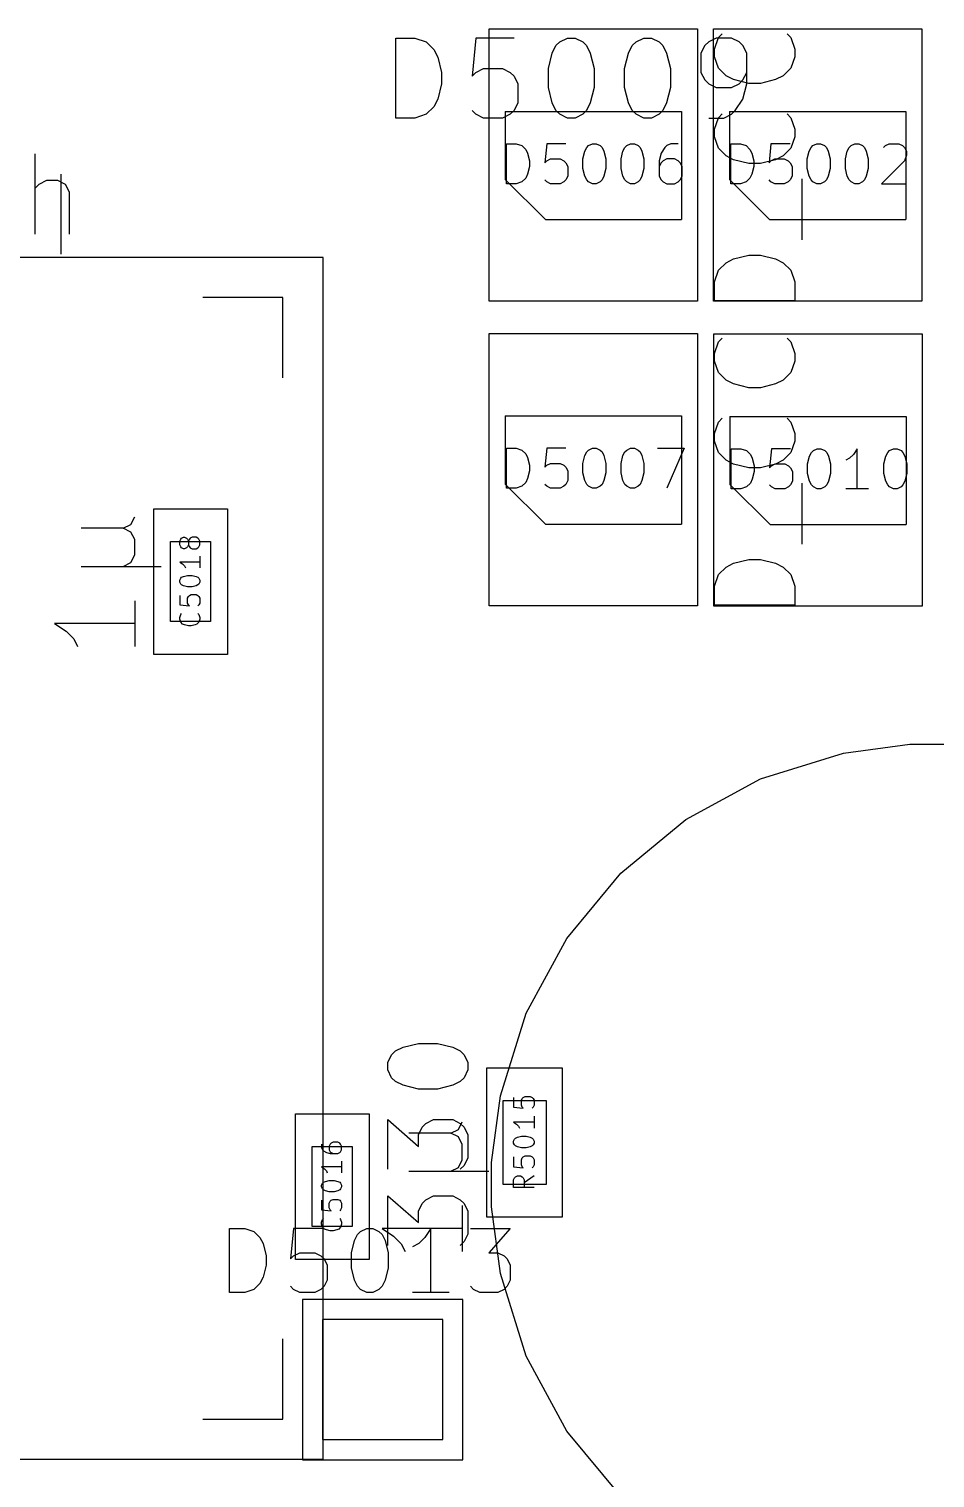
# Model space of a CAD drawing. Extents: x 0 to 141, y 0 to 216.
# Drawn here: x 89.4 to 100.71, y 16.36 to 34.45 of the extents above; entities that cross this region are included whole.
import ezdxf

# ---------------------------------------------------------------- set-up
doc = ezdxf.new("R2010")
doc.units = 0
doc.layers.get('0').update_dxf_attribs({"linetype": 'CONTINUOUS'})

msp = doc.modelspace()

# ---------------------------------------------------------------- linework, layer by layer
at = {"color": 0}
for p, q in [((95.1495, 31.0499), (95.1495, 34.4496)), ((95.1495, 34.4496), (97.7484, 34.4496)), ((97.7484, 34.4496), (97.7484, 31.0499)), ((97.948, 31.0499), (97.948, 34.4496)), ((97.948, 34.4496), (100.549, 34.4496)), ((98.0087, 34.3421), (98.0571, 34.3903)), ((98.866, 34.3903), (98.9143, 34.3421)), ((100.549, 34.4496), (100.549, 31.0499)), ((93.9821, 33.3361), (93.9821, 34.3366)), ((93.9821, 34.3366), (94.2206, 34.3366)), ((94.2206, 34.3366), (94.3624, 34.2897)), ((94.3624, 34.2897), (94.4577, 34.1933)), ((94.4577, 34.1933), (94.506, 34.0982)), ((94.9826, 34.3366), (94.9343, 33.8612)), ((95.4581, 34.3366), (94.9826, 34.3366)), ((95.9347, 34.1464), (95.9817, 34.2415)), ((95.9817, 34.2415), (96.03, 34.2897)), ((96.03, 34.2897), (96.1249, 34.3366)), ((96.1249, 34.3366), (96.2201, 34.3366)), ((96.2201, 34.3366), (96.3154, 34.2897)), ((96.3154, 34.2897), (96.3634, 34.2415)), ((96.3634, 34.2415), (96.4103, 34.1464)), ((96.8872, 34.1464), (96.9338, 34.2415)), ((96.9338, 34.2415), (96.9821, 34.2897)), ((96.9821, 34.2897), (97.0774, 34.3366)), ((97.0774, 34.3366), (97.1723, 34.3366)), ((97.1723, 34.3366), (97.2675, 34.2897)), ((97.2675, 34.2897), (97.3155, 34.2415)), ((97.3155, 34.2415), (97.3624, 34.1464)), ((97.8394, 34.2415), (97.7911, 34.1464)), ((97.8877, 34.2897), (97.8394, 34.2415)), ((97.9826, 34.3366), (97.8877, 34.2897)), ((97.9622, 34.1988), (98.0087, 34.3421)), ((97.9622, 34.1037), (97.9622, 34.1988)), ((98.1728, 34.3366), (97.9826, 34.3366)), ((98.268, 34.2897), (98.1728, 34.3366)), ((98.3149, 34.2415), (98.268, 34.2897)), ((98.3629, 34.1464), (98.3149, 34.2415)), ((98.9143, 34.3421), (98.9612, 34.1988)), ((98.9612, 34.1988), (98.9612, 34.1037)), ((94.506, 34.0982), (94.554, 33.908)), ((95.8868, 33.9562), (95.9347, 34.1464)), ((96.4103, 34.1464), (96.4586, 33.9562)), ((96.8389, 33.9562), (96.8872, 34.1464)), ((97.3624, 34.1464), (97.4108, 33.9562)), ((97.7911, 34.1464), (97.7911, 33.908)), ((98.0087, 33.9617), (97.9622, 34.1037)), ((98.3629, 33.7647), (98.3629, 34.1464)), ((98.9612, 34.1037), (98.9143, 33.9617)), ((94.554, 33.908), (94.554, 33.7647)), ((94.9343, 33.8612), (94.9826, 33.908)), ((94.9826, 33.908), (95.0778, 33.9562)), ((95.0778, 33.9562), (95.3149, 33.9562)), ((95.3149, 33.9562), (95.4112, 33.908)), ((95.4112, 33.908), (95.4581, 33.8612)), ((95.4581, 33.8612), (95.5065, 33.7647)), ((95.8868, 33.7178), (95.8868, 33.9562)), ((96.4586, 33.9562), (96.4586, 33.7178)), ((96.8389, 33.7178), (96.8389, 33.9562)), ((97.4108, 33.9562), (97.4108, 33.7178)), ((97.7911, 33.908), (97.8394, 33.8129)), ((98.104, 33.8667), (98.0087, 33.9617)), ((98.1989, 33.8184), (98.104, 33.8667)), ((98.3149, 33.8129), (98.3629, 33.908)), ((98.8191, 33.8667), (98.7227, 33.8184)), ((98.9143, 33.9617), (98.8191, 33.8667)), ((94.554, 33.7647), (94.506, 33.5745)), ((95.5065, 33.7647), (95.5065, 33.5277)), ((95.9347, 33.5277), (95.8868, 33.7178)), ((96.4586, 33.7178), (96.4103, 33.5277)), ((96.8872, 33.5277), (96.8389, 33.7178)), ((97.4108, 33.7178), (97.3624, 33.5277)), ((97.8394, 33.8129), (97.8877, 33.7647)), ((97.8877, 33.7647), (97.9826, 33.7178)), ((97.9826, 33.7178), (98.1728, 33.7178)), ((98.1728, 33.7178), (98.268, 33.7647)), ((98.3904, 33.7702), (98.1989, 33.8184)), ((98.268, 33.7647), (98.3149, 33.8129)), ((98.3149, 33.5745), (98.3629, 33.7647)), ((98.5326, 33.7702), (98.3904, 33.7702)), ((98.7227, 33.8184), (98.5326, 33.7702)), ((94.4577, 33.4794), (94.3624, 33.3843)), ((94.506, 33.5745), (94.4577, 33.4794)), ((95.5065, 33.5277), (95.4581, 33.4312)), ((95.9817, 33.4312), (95.9347, 33.5277)), ((96.4103, 33.5277), (96.3634, 33.4312)), ((96.9338, 33.4312), (96.8872, 33.5277)), ((97.3624, 33.5277), (97.3155, 33.4312)), ((98.2197, 33.4312), (98.3149, 33.5745)), ((94.2206, 33.3361), (93.9821, 33.3361)), ((94.3624, 33.3843), (94.2206, 33.3361)), ((94.9826, 33.3843), (94.9343, 33.4312)), ((95.0778, 33.3361), (94.9826, 33.3843)), ((95.3149, 33.3361), (95.0778, 33.3361)), ((95.4112, 33.3843), (95.3149, 33.3361)), ((95.3491, 33.4188), (95.3491, 32.5699)), ((95.3491, 33.4188), (97.5487, 33.4188)), ((95.4581, 33.4312), (95.4112, 33.3843)), ((96.03, 33.3843), (95.9817, 33.4312)), ((96.1249, 33.3361), (96.03, 33.3843)), ((96.2201, 33.3361), (96.1249, 33.3361)), ((96.3154, 33.3843), (96.2201, 33.3361)), ((96.3634, 33.4312), (96.3154, 33.3843)), ((96.9821, 33.3843), (96.9338, 33.4312)), ((97.0774, 33.3361), (96.9821, 33.3843)), ((97.1723, 33.3361), (97.0774, 33.3361)), ((97.2675, 33.3843), (97.1723, 33.3361)), ((97.3155, 33.4312), (97.2675, 33.3843)), ((97.5487, 33.4188), (97.5487, 32.0697)), ((97.8877, 33.3361), (98.0779, 33.3361)), ((97.9622, 33.1997), (98.0087, 33.3416)), ((98.0087, 33.3416), (98.0571, 33.3899)), ((98.0779, 33.3361), (98.1728, 33.3843)), ((98.1495, 33.4188), (98.1495, 32.5699)), ((98.1495, 33.4188), (100.349, 33.4188)), ((98.1728, 33.3843), (98.2197, 33.4312)), ((98.866, 33.3899), (98.9143, 33.3416)), ((98.9143, 33.3416), (98.9612, 33.1997)), ((100.349, 33.4188), (100.349, 32.0697)), ((97.9622, 33.1046), (97.9622, 33.1997)), ((98.0087, 32.9613), (97.9622, 33.1046)), ((98.9612, 33.1046), (98.9143, 32.9613)), ((98.9612, 33.1997), (98.9612, 33.1046)), ((95.3657, 32.5176), (95.3657, 33.0178)), ((95.3657, 33.0178), (95.4842, 33.0178)), ((95.4842, 33.0178), (95.5559, 32.9944)), ((95.5559, 32.9944), (95.6042, 32.9461)), ((95.6042, 32.9461), (95.6275, 32.8993)), ((95.866, 33.0178), (95.8413, 32.7794)), ((96.103, 33.0178), (95.866, 33.0178)), ((96.3179, 32.8276), (96.3415, 32.9227)), ((96.3415, 32.9227), (96.3648, 32.9709)), ((96.3648, 32.9709), (96.3895, 32.9944)), ((96.3895, 32.9944), (96.4364, 33.0178)), ((96.4364, 33.0178), (96.4847, 33.0178)), ((96.4847, 33.0178), (96.5316, 32.9944)), ((96.5316, 32.9944), (96.5563, 32.9709)), ((96.5563, 32.9709), (96.58, 32.9227)), ((96.58, 32.9227), (96.6033, 32.8276)), ((96.7934, 32.8276), (96.8181, 32.9227)), ((96.8181, 32.9227), (96.8417, 32.9709)), ((96.8417, 32.9709), (96.865, 32.9944)), ((96.865, 32.9944), (96.9133, 33.0178)), ((96.9133, 33.0178), (96.9603, 33.0178)), ((96.9603, 33.0178), (97.0082, 32.9944)), ((97.0082, 32.9944), (97.0319, 32.9709)), ((97.0319, 32.9709), (97.0552, 32.9227)), ((97.0552, 32.9227), (97.0802, 32.8276)), ((97.342, 32.9709), (97.2936, 32.8993)), ((97.3653, 32.9944), (97.342, 32.9709)), ((97.4136, 33.0178), (97.3653, 32.9944)), ((97.5085, 33.0178), (97.4136, 33.0178)), ((98.104, 32.8662), (98.0087, 32.9613)), ((98.1661, 32.5176), (98.1661, 33.0178)), ((98.1661, 33.0178), (98.2846, 33.0178)), ((98.2846, 33.0178), (98.3562, 32.9944)), ((98.3562, 32.9944), (98.4031, 32.9461)), ((98.4031, 32.9461), (98.4278, 32.8993)), ((98.6649, 33.0178), (98.6413, 32.7794)), ((98.903, 33.0178), (98.6649, 33.0178)), ((98.9143, 32.9613), (98.8191, 32.8662)), ((99.1182, 32.8276), (99.1415, 32.9227)), ((99.1415, 32.9227), (99.1651, 32.9709)), ((99.1651, 32.9709), (99.1898, 32.9944)), ((99.1898, 32.9944), (99.2367, 33.0178)), ((99.2367, 33.0178), (99.2851, 33.0178)), ((99.2851, 33.0178), (99.3316, 32.9944)), ((99.3316, 32.9944), (99.3567, 32.9709)), ((99.3567, 32.9709), (99.38, 32.9227)), ((99.38, 32.9227), (99.4033, 32.8276)), ((99.5937, 32.8276), (99.6184, 32.9227)), ((99.6184, 32.9227), (99.6417, 32.9709)), ((99.6417, 32.9709), (99.6654, 32.9944)), ((99.6654, 32.9944), (99.7133, 33.0178)), ((99.7133, 33.0178), (99.7603, 33.0178)), ((99.7603, 33.0178), (99.8086, 32.9944)), ((99.8086, 32.9944), (99.8319, 32.9709)), ((99.8319, 32.9709), (99.8555, 32.9227)), ((99.8555, 32.9227), (99.8802, 32.8276)), ((100.07, 32.9709), (100.094, 32.9944)), ((100.094, 32.9944), (100.142, 33.0178)), ((100.142, 33.0178), (100.261, 33.0178)), ((100.261, 33.0178), (100.309, 32.9944)), ((100.309, 32.9944), (100.332, 32.9709)), ((100.332, 32.9709), (100.356, 32.9227)), ((100.356, 32.9227), (100.356, 32.8759)), ((89.4789, 31.8892), (89.4789, 32.8896)), ((95.6275, 32.8993), (95.6511, 32.8042)), ((95.6511, 32.8042), (95.6511, 32.7326)), ((95.8413, 32.7794), (95.866, 32.8042)), ((95.866, 32.8042), (95.9129, 32.8276)), ((95.9129, 32.8276), (96.0328, 32.8276)), ((96.0328, 32.8276), (96.0797, 32.8042)), ((96.0797, 32.8042), (96.103, 32.7794)), ((96.103, 32.7794), (96.1277, 32.7326)), ((96.3179, 32.7091), (96.3179, 32.8276)), ((96.6033, 32.8276), (96.6033, 32.7091)), ((96.7934, 32.7091), (96.7934, 32.8276)), ((97.0802, 32.8276), (97.0802, 32.7091)), ((97.2936, 32.8993), (97.2704, 32.8042)), ((97.2704, 32.8042), (97.2704, 32.6126)), ((97.2936, 32.7794), (97.2704, 32.7326)), ((97.3183, 32.8042), (97.2936, 32.7794)), ((97.3653, 32.8276), (97.3183, 32.8042)), ((97.4605, 32.8276), (97.3653, 32.8276)), ((97.5085, 32.8042), (97.4605, 32.8276)), ((97.5321, 32.7794), (97.5085, 32.8042)), ((97.5554, 32.7326), (97.5321, 32.7794)), ((98.1989, 32.818), (98.104, 32.8662)), ((98.3904, 32.7711), (98.1989, 32.818)), ((98.5326, 32.7711), (98.3904, 32.7711)), ((98.4278, 32.8993), (98.4511, 32.8042)), ((98.4511, 32.8042), (98.4511, 32.7326)), ((98.7227, 32.818), (98.5326, 32.7711)), ((98.6413, 32.7794), (98.6649, 32.8042)), ((98.6649, 32.8042), (98.7129, 32.8276)), ((98.7129, 32.8276), (98.8314, 32.8276)), ((98.8191, 32.8662), (98.7227, 32.818)), ((98.8314, 32.8276), (98.8797, 32.8042)), ((98.8797, 32.8042), (98.903, 32.7794)), ((98.903, 32.7794), (98.9281, 32.7326)), ((99.1182, 32.7091), (99.1182, 32.8276)), ((99.4033, 32.8276), (99.4033, 32.7091)), ((99.5937, 32.7091), (99.5937, 32.8276)), ((99.8802, 32.8276), (99.8802, 32.7091)), ((100.332, 32.8042), (100.047, 32.5176)), ((100.356, 32.8759), (100.332, 32.8042)), ((89.8042, 31.637), (89.8042, 32.6361)), ((95.3491, 32.5699), (95.8494, 32.0697)), ((95.6042, 32.5892), (95.5559, 32.5424)), ((95.6275, 32.6374), (95.6042, 32.5892)), ((95.6511, 32.7326), (95.6275, 32.6374)), ((95.866, 32.5424), (95.8413, 32.5658)), ((96.103, 32.5658), (96.0797, 32.5424)), ((96.1277, 32.6126), (96.103, 32.5658)), ((96.1277, 32.7326), (96.1277, 32.6126)), ((96.3415, 32.6126), (96.3179, 32.7091)), ((96.3648, 32.5658), (96.3415, 32.6126)), ((96.3895, 32.5424), (96.3648, 32.5658)), ((96.5563, 32.5658), (96.5316, 32.5424)), ((96.58, 32.6126), (96.5563, 32.5658)), ((96.6033, 32.7091), (96.58, 32.6126)), ((96.8181, 32.6126), (96.7934, 32.7091)), ((96.8417, 32.5658), (96.8181, 32.6126)), ((96.865, 32.5424), (96.8417, 32.5658)), ((97.0319, 32.5658), (97.0082, 32.5424)), ((97.0552, 32.6126), (97.0319, 32.5658)), ((97.0802, 32.7091), (97.0552, 32.6126)), ((97.2704, 32.6126), (97.2936, 32.5658)), ((97.2936, 32.5658), (97.3183, 32.5424)), ((97.5085, 32.5424), (97.5321, 32.5658)), ((97.5321, 32.5658), (97.5554, 32.6126)), ((97.5554, 32.6126), (97.5554, 32.7326)), ((98.1495, 32.5699), (98.6483, 32.0697)), ((98.4031, 32.5892), (98.3562, 32.5424)), ((98.4278, 32.6374), (98.4031, 32.5892)), ((98.4511, 32.7326), (98.4278, 32.6374)), ((98.6649, 32.5424), (98.6413, 32.5658)), ((98.903, 32.5658), (98.8797, 32.5424)), ((98.9281, 32.6126), (98.903, 32.5658)), ((98.9281, 32.7326), (98.9281, 32.6126)), ((99.0561, 31.8189), (99.0561, 32.581)), ((99.1415, 32.6126), (99.1182, 32.7091)), ((99.1651, 32.5658), (99.1415, 32.6126)), ((99.1898, 32.5424), (99.1651, 32.5658)), ((99.3567, 32.5658), (99.3316, 32.5424)), ((99.38, 32.6126), (99.3567, 32.5658)), ((99.4033, 32.7091), (99.38, 32.6126)), ((99.6184, 32.6126), (99.5937, 32.7091)), ((99.6417, 32.5658), (99.6184, 32.6126)), ((99.6654, 32.5424), (99.6417, 32.5658)), ((99.8319, 32.5658), (99.8086, 32.5424)), ((99.8555, 32.6126), (99.8319, 32.5658)), ((99.8802, 32.7091), (99.8555, 32.6126)), ((89.5255, 32.5079), (89.4789, 32.4611)), ((89.6221, 32.5562), (89.5255, 32.5079)), ((89.764, 32.5562), (89.6221, 32.5562)), ((89.8592, 32.5079), (89.764, 32.5562)), ((89.9072, 32.4128), (89.8592, 32.5079)), ((89.9072, 31.8892), (89.9072, 32.4128)), ((95.4842, 32.5176), (95.3657, 32.5176)), ((95.5559, 32.5424), (95.4842, 32.5176)), ((95.9129, 32.5176), (95.866, 32.5424)), ((96.0328, 32.5176), (95.9129, 32.5176)), ((96.0797, 32.5424), (96.0328, 32.5176)), ((96.4364, 32.5176), (96.3895, 32.5424)), ((96.4847, 32.5176), (96.4364, 32.5176)), ((96.5316, 32.5424), (96.4847, 32.5176)), ((96.9133, 32.5176), (96.865, 32.5424)), ((96.9603, 32.5176), (96.9133, 32.5176)), ((97.0082, 32.5424), (96.9603, 32.5176)), ((97.3183, 32.5424), (97.3653, 32.5176)), ((97.3653, 32.5176), (97.4605, 32.5176)), ((97.4605, 32.5176), (97.5085, 32.5424)), ((98.2846, 32.5176), (98.1661, 32.5176)), ((98.3562, 32.5424), (98.2846, 32.5176)), ((98.7129, 32.5176), (98.6649, 32.5424)), ((98.8314, 32.5176), (98.7129, 32.5176)), ((98.8797, 32.5424), (98.8314, 32.5176)), ((99.2367, 32.5176), (99.1898, 32.5424)), ((99.2851, 32.5176), (99.2367, 32.5176)), ((99.3316, 32.5424), (99.2851, 32.5176)), ((99.7133, 32.5176), (99.6654, 32.5424)), ((99.7603, 32.5176), (99.7133, 32.5176)), ((99.8086, 32.5424), (99.7603, 32.5176)), ((100.047, 32.5176), (100.356, 32.5176)), ((95.8494, 32.0697), (97.5487, 32.0697)), ((98.6483, 32.0697), (100.349, 32.0697)), ((93.0741, 31.597), (78.0743, 31.597)), ((93.0741, 16.5971), (93.0741, 31.597)), ((98.0087, 31.4372), (98.104, 31.5323)), ((98.104, 31.5323), (98.1989, 31.5805)), ((98.1989, 31.5805), (98.3904, 31.6273)), ((98.3904, 31.6273), (98.5326, 31.6273)), ((98.5326, 31.6273), (98.7227, 31.5805)), ((98.7227, 31.5805), (98.8191, 31.5323)), ((98.8191, 31.5323), (98.9143, 31.4372)), ((97.9622, 31.2952), (98.0087, 31.4372)), ((97.9622, 31.0569), (97.9622, 31.2952)), ((98.9143, 31.4372), (98.9612, 31.2952)), ((98.9612, 31.2952), (98.9612, 31.0569)), ((92.5738, 31.0968), (91.5734, 31.0968)), ((92.5738, 30.0964), (92.5738, 31.0968)), ((97.7484, 31.0499), (95.1495, 31.0499)), ((100.549, 31.0499), (97.948, 31.0499)), ((98.9612, 31.0569), (97.9622, 31.0569)), ((95.1495, 27.2493), (95.1495, 30.6489)), ((95.1495, 30.6489), (97.7484, 30.6489)), ((97.7484, 30.6489), (97.7484, 27.2493)), ((97.9537, 27.2425), (97.9537, 30.6421)), ((97.9537, 30.6421), (100.554, 30.6421)), ((98.0087, 30.5428), (98.0571, 30.5897)), ((98.866, 30.5897), (98.9143, 30.5428)), ((100.554, 30.6421), (100.554, 27.2425)), ((97.9622, 30.3995), (98.0087, 30.5428)), ((97.9622, 30.3044), (97.9622, 30.3995)), ((98.9143, 30.5428), (98.9612, 30.3995)), ((98.9612, 30.3995), (98.9612, 30.3044)), ((98.0087, 30.1611), (97.9622, 30.3044)), ((98.9612, 30.3044), (98.9143, 30.1611)), ((98.104, 30.0661), (98.0087, 30.1611)), ((98.1989, 30.0178), (98.104, 30.0661)), ((98.8191, 30.0661), (98.7227, 30.0178)), ((98.9143, 30.1611), (98.8191, 30.0661)), ((98.3904, 29.9709), (98.1989, 30.0178)), ((98.5326, 29.9709), (98.3904, 29.9709)), ((98.7227, 30.0178), (98.5326, 29.9709)), ((95.3491, 29.6195), (95.3491, 28.7693)), ((95.3491, 29.6195), (97.5487, 29.6195)), ((97.5487, 29.6195), (97.5487, 28.2691)), ((97.9622, 29.3991), (98.0087, 29.5424)), ((98.0087, 29.5424), (98.0571, 29.5892)), ((98.1534, 29.6113), (98.1534, 28.7624)), ((98.1534, 29.6113), (100.353, 29.6113)), ((98.866, 29.5892), (98.9143, 29.5424)), ((98.9143, 29.5424), (98.9612, 29.3991)), ((100.353, 29.6113), (100.353, 28.2622)), ((97.9622, 29.304), (97.9622, 29.3991)), ((98.0087, 29.1607), (97.9622, 29.304)), ((98.9612, 29.304), (98.9143, 29.1607)), ((98.9612, 29.3991), (98.9612, 29.304)), ((95.3657, 28.7183), (95.3657, 29.2185)), ((95.3657, 29.2185), (95.4842, 29.2185)), ((95.4842, 29.2185), (95.5559, 29.1937)), ((95.5559, 29.1937), (95.6042, 29.1469)), ((95.6042, 29.1469), (95.6275, 29.0987)), ((95.866, 29.2185), (95.8413, 28.9801)), ((96.103, 29.2185), (95.866, 29.2185)), ((96.3179, 29.027), (96.3415, 29.1235)), ((96.3415, 29.1235), (96.3648, 29.1703)), ((96.3648, 29.1703), (96.3895, 29.1937)), ((96.3895, 29.1937), (96.4364, 29.2185)), ((96.4364, 29.2185), (96.4847, 29.2185)), ((96.4847, 29.2185), (96.5316, 29.1937)), ((96.5316, 29.1937), (96.5563, 29.1703)), ((96.5563, 29.1703), (96.58, 29.1235)), ((96.58, 29.1235), (96.6033, 29.027)), ((96.7934, 29.027), (96.8181, 29.1235)), ((96.8181, 29.1235), (96.8417, 29.1703)), ((96.8417, 29.1703), (96.865, 29.1937)), ((96.865, 29.1937), (96.9133, 29.2185)), ((96.9133, 29.2185), (96.9603, 29.2185)), ((96.9603, 29.2185), (97.0082, 29.1937)), ((97.0082, 29.1937), (97.0319, 29.1703)), ((97.0319, 29.1703), (97.0552, 29.1235)), ((97.0552, 29.1235), (97.0802, 29.027)), ((97.2467, 29.2185), (97.5801, 29.2185)), ((97.5801, 29.2185), (97.3653, 28.7183)), ((98.104, 29.0656), (98.0087, 29.1607)), ((98.1699, 28.71), (98.1699, 29.2103)), ((98.1699, 29.2103), (98.2885, 29.2103)), ((98.2885, 29.2103), (98.3601, 29.1869)), ((98.3601, 29.1869), (98.4084, 29.1386)), ((98.4084, 29.1386), (98.4321, 29.0917)), ((98.6702, 29.2103), (98.6469, 28.9719)), ((98.9087, 29.2103), (98.6702, 29.2103)), ((98.9143, 29.1607), (98.8191, 29.0656)), ((99.1457, 29.1152), (99.1704, 29.1634)), ((99.1704, 29.1634), (99.1941, 29.1869)), ((99.1941, 29.1869), (99.242, 29.2103)), ((99.242, 29.2103), (99.289, 29.2103)), ((99.289, 29.2103), (99.3373, 29.1869)), ((99.3373, 29.1869), (99.3606, 29.1634)), ((99.3606, 29.1634), (99.3842, 29.1152)), ((99.6943, 29.1386), (99.646, 29.0917)), ((99.7409, 29.2103), (99.6943, 29.1386)), ((99.7409, 28.71), (99.7409, 29.2103)), ((100.099, 29.1152), (100.123, 29.1634)), ((100.123, 29.1634), (100.146, 29.1869)), ((100.146, 29.1869), (100.195, 29.2103)), ((100.195, 29.2103), (100.241, 29.2103)), ((100.241, 29.2103), (100.289, 29.1869)), ((100.289, 29.1869), (100.313, 29.1634)), ((100.313, 29.1634), (100.336, 29.1152)), ((95.6275, 29.0987), (95.6511, 29.0036)), ((95.6511, 29.0036), (95.6511, 28.9319)), ((95.8413, 28.9801), (95.866, 29.0036)), ((95.866, 29.0036), (95.9129, 29.027)), ((95.9129, 29.027), (96.0328, 29.027)), ((96.0328, 29.027), (96.0797, 29.0036)), ((96.0797, 29.0036), (96.103, 28.9801)), ((96.103, 28.9801), (96.1277, 28.9319)), ((96.3179, 28.9085), (96.3179, 29.027)), ((96.6033, 29.027), (96.6033, 28.9085)), ((96.7934, 28.9085), (96.7934, 29.027)), ((97.0802, 29.027), (97.0802, 28.9085)), ((98.1989, 29.0187), (98.104, 29.0656)), ((98.3904, 28.9705), (98.1989, 29.0187)), ((98.5326, 28.9705), (98.3904, 28.9705)), ((98.4321, 29.0917), (98.4553, 28.9967)), ((98.4553, 28.9967), (98.4553, 28.925)), ((98.7227, 29.0187), (98.5326, 28.9705)), ((98.6469, 28.9719), (98.6702, 28.9967)), ((98.6702, 28.9967), (98.7171, 29.0201)), ((98.7171, 29.0201), (98.837, 29.0201)), ((98.8191, 29.0656), (98.7227, 29.0187)), ((98.837, 29.0201), (98.884, 28.9967)), ((98.884, 28.9967), (98.9087, 28.9719)), ((98.9087, 28.9719), (98.9323, 28.925)), ((99.1224, 29.0201), (99.1457, 29.1152)), ((99.1224, 28.9016), (99.1224, 29.0201)), ((99.3842, 29.1152), (99.4075, 29.0201)), ((99.4075, 29.0201), (99.4075, 28.9016)), ((99.646, 29.0917), (99.599, 29.0683)), ((100.075, 29.0201), (100.099, 29.1152)), ((100.075, 28.9016), (100.075, 29.0201)), ((100.336, 29.1152), (100.361, 29.0201)), ((100.361, 29.0201), (100.361, 28.9016)), ((95.3491, 28.7693), (95.8494, 28.2691)), ((95.6042, 28.79), (95.5559, 28.7418)), ((95.6275, 28.8368), (95.6042, 28.79)), ((95.6511, 28.9319), (95.6275, 28.8368)), ((95.866, 28.7418), (95.8413, 28.7652)), ((96.103, 28.7652), (96.0797, 28.7418)), ((96.1277, 28.8134), (96.103, 28.7652)), ((96.1277, 28.9319), (96.1277, 28.8134)), ((96.3415, 28.8134), (96.3179, 28.9085)), ((96.3648, 28.7652), (96.3415, 28.8134)), ((96.3895, 28.7418), (96.3648, 28.7652)), ((96.5563, 28.7652), (96.5316, 28.7418)), ((96.58, 28.8134), (96.5563, 28.7652)), ((96.6033, 28.9085), (96.58, 28.8134)), ((96.8181, 28.8134), (96.7934, 28.9085)), ((96.8417, 28.7652), (96.8181, 28.8134)), ((96.865, 28.7418), (96.8417, 28.7652)), ((97.0319, 28.7652), (97.0082, 28.7418)), ((97.0552, 28.8134), (97.0319, 28.7652)), ((97.0802, 28.9085), (97.0552, 28.8134)), ((98.1534, 28.7624), (98.6536, 28.2622)), ((98.4084, 28.7817), (98.3601, 28.7348)), ((98.4321, 28.83), (98.4084, 28.7817)), ((98.4553, 28.925), (98.4321, 28.83)), ((98.9323, 28.8051), (98.9087, 28.7583)), ((98.9323, 28.925), (98.9323, 28.8051)), ((99.0561, 28.0183), (99.0561, 28.7803)), ((99.1457, 28.8051), (99.1224, 28.9016)), ((99.1704, 28.7583), (99.1457, 28.8051)), ((99.3842, 28.8051), (99.3606, 28.7583)), ((99.4075, 28.9016), (99.3842, 28.8051)), ((100.099, 28.8051), (100.075, 28.9016)), ((100.123, 28.7583), (100.099, 28.8051)), ((100.336, 28.8051), (100.313, 28.7583)), ((100.361, 28.9016), (100.336, 28.8051)), ((95.4842, 28.7183), (95.3657, 28.7183)), ((95.5559, 28.7418), (95.4842, 28.7183)), ((95.9129, 28.7183), (95.866, 28.7418)), ((96.0328, 28.7183), (95.9129, 28.7183)), ((96.0797, 28.7418), (96.0328, 28.7183)), ((96.4364, 28.7183), (96.3895, 28.7418)), ((96.4847, 28.7183), (96.4364, 28.7183)), ((96.5316, 28.7418), (96.4847, 28.7183)), ((96.9133, 28.7183), (96.865, 28.7418)), ((96.9603, 28.7183), (96.9133, 28.7183)), ((97.0082, 28.7418), (96.9603, 28.7183)), ((98.2885, 28.71), (98.1699, 28.71)), ((98.3601, 28.7348), (98.2885, 28.71)), ((98.6702, 28.7348), (98.6469, 28.7583)), ((98.7171, 28.71), (98.6702, 28.7348)), ((98.837, 28.71), (98.7171, 28.71)), ((98.884, 28.7348), (98.837, 28.71)), ((98.9087, 28.7583), (98.884, 28.7348)), ((99.1941, 28.7348), (99.1704, 28.7583)), ((99.242, 28.71), (99.1941, 28.7348)), ((99.289, 28.71), (99.242, 28.71)), ((99.3373, 28.7348), (99.289, 28.71)), ((99.3606, 28.7583), (99.3373, 28.7348)), ((99.8844, 28.71), (99.599, 28.71)), ((100.146, 28.7348), (100.123, 28.7583)), ((100.195, 28.71), (100.146, 28.7348)), ((100.241, 28.71), (100.195, 28.71)), ((100.289, 28.7348), (100.241, 28.71)), ((100.313, 28.7583), (100.289, 28.7348)), ((90.9602, 28.4606), (91.8792, 28.4606)), ((90.9602, 26.6416), (90.9602, 28.4606)), ((91.8792, 28.4606), (91.8792, 26.6416)), ((90.5799, 28.2181), (90.6748, 28.2649)), ((90.6748, 28.2649), (90.7232, 28.36)), ((95.8494, 28.2691), (97.5487, 28.2691)), ((98.6536, 28.2622), (100.353, 28.2622)), ((90.5799, 28.2181), (90.0561, 28.2181)), ((90.6748, 28.1699), (90.5799, 28.2181)), ((90.7232, 28.0748), (90.6748, 28.1699)), ((90.7232, 27.8846), (90.7232, 28.0748)), ((91.1698, 28.0513), (91.67, 28.0513)), ((91.1698, 27.0509), (91.1698, 28.0513)), ((91.2855, 28.0569), (91.2978, 28.0803)), ((91.2855, 28.0086), (91.2855, 28.0569)), ((91.2978, 28.0803), (91.3088, 28.0927)), ((91.3088, 28.0927), (91.3335, 28.1051)), ((91.3335, 28.1051), (91.3447, 28.1051)), ((91.3447, 28.1051), (91.3694, 28.0927)), ((91.3694, 28.0927), (91.3804, 28.0803)), ((91.3804, 28.0803), (91.3927, 28.0569)), ((91.4054, 28.0803), (91.3927, 28.0569)), ((91.3927, 28.0569), (91.3927, 28.0086)), ((91.4164, 28.0927), (91.4054, 28.0803)), ((91.4396, 28.1051), (91.4164, 28.0927)), ((91.488, 28.1051), (91.4396, 28.1051)), ((91.5113, 28.0927), (91.488, 28.1051)), ((91.524, 28.0803), (91.5113, 28.0927)), ((91.5363, 28.0569), (91.524, 28.0803)), ((91.5363, 28.0086), (91.5363, 28.0569)), ((91.67, 28.0513), (91.67, 27.0509)), ((90.6748, 27.7895), (90.7232, 27.8846)), ((91.2978, 27.9852), (91.2855, 28.0086)), ((91.3088, 27.9742), (91.2978, 27.9852)), ((91.3335, 27.9618), (91.3088, 27.9742)), ((91.3447, 27.9618), (91.3335, 27.9618)), ((91.3694, 27.9742), (91.3447, 27.9618)), ((91.3804, 27.9852), (91.3694, 27.9742)), ((91.3927, 28.0086), (91.3804, 27.9852)), ((91.3927, 28.0086), (91.4054, 27.9852)), ((91.4054, 27.9852), (91.4164, 27.9742)), ((91.4164, 27.9742), (91.4396, 27.9618)), ((91.4396, 27.9618), (91.488, 27.9618)), ((91.488, 27.9618), (91.5113, 27.9742)), ((91.5113, 27.9742), (91.524, 27.9852)), ((91.524, 27.9852), (91.5363, 28.0086)), ((91.5363, 27.8667), (91.5363, 27.7234)), ((90.0561, 27.7413), (91.0551, 27.7413)), ((90.5799, 27.7413), (90.6748, 27.7895)), ((91.5363, 27.795), (91.2855, 27.795)), ((91.2855, 27.795), (91.3211, 27.7716)), ((91.3211, 27.7716), (91.3447, 27.7468)), ((91.3447, 27.7468), (91.3571, 27.7234)), ((98.0087, 27.638), (98.104, 27.733)), ((98.104, 27.733), (98.1989, 27.7799)), ((98.1989, 27.7799), (98.3904, 27.8281)), ((98.3904, 27.8281), (98.5326, 27.8281)), ((98.5326, 27.8281), (98.7227, 27.7799)), ((98.7227, 27.7799), (98.8191, 27.733)), ((98.8191, 27.733), (98.9143, 27.638)), ((91.2855, 27.569), (91.2978, 27.5924)), ((91.2855, 27.5456), (91.2855, 27.569)), ((91.2978, 27.5208), (91.2855, 27.5456)), ((91.2978, 27.5924), (91.3088, 27.6049)), ((91.3088, 27.5098), (91.2978, 27.5208)), ((91.3088, 27.6049), (91.3335, 27.6159)), ((91.3335, 27.4974), (91.3088, 27.5098)), ((91.3335, 27.6159), (91.3804, 27.6283)), ((91.3804, 27.485), (91.3335, 27.4974)), ((91.3804, 27.6283), (91.4396, 27.6283)), ((91.4396, 27.6283), (91.488, 27.6159)), ((91.488, 27.4974), (91.4396, 27.485)), ((91.488, 27.6159), (91.5113, 27.6049)), ((91.5113, 27.5098), (91.488, 27.4974)), ((91.5113, 27.6049), (91.524, 27.5924)), ((91.524, 27.5208), (91.5113, 27.5098)), ((91.524, 27.5924), (91.5363, 27.569)), ((91.5363, 27.5456), (91.524, 27.5208)), ((91.5363, 27.569), (91.5363, 27.5456)), ((97.9622, 27.4946), (98.0087, 27.638)), ((98.9143, 27.638), (98.9612, 27.4946)), ((91.2855, 27.3789), (91.2855, 27.259)), ((91.4396, 27.485), (91.3804, 27.485)), ((91.3804, 27.343), (91.3927, 27.3665)), ((91.3804, 27.2824), (91.3804, 27.343)), ((91.3927, 27.3665), (91.4054, 27.3789)), ((91.4054, 27.3789), (91.4287, 27.3899)), ((91.4287, 27.3899), (91.488, 27.3899)), ((91.488, 27.3899), (91.5113, 27.3789)), ((91.5113, 27.3789), (91.524, 27.3665)), ((91.524, 27.3665), (91.5363, 27.343)), ((91.5363, 27.343), (91.5363, 27.2824)), ((97.9622, 27.2562), (97.9622, 27.4946)), ((98.9612, 27.4946), (98.9612, 27.2562)), ((90.7232, 27.3127), (90.7232, 26.7408)), ((91.2855, 27.259), (91.4054, 27.248)), ((91.2855, 27.1046), (91.2978, 27.1405)), ((91.2978, 27.1405), (91.3088, 27.1529)), ((91.3927, 27.259), (91.3804, 27.2824)), ((91.4054, 27.248), (91.3927, 27.259)), ((91.524, 27.259), (91.5113, 27.248)), ((91.5113, 27.1529), (91.524, 27.1405)), ((91.5363, 27.2824), (91.524, 27.259)), ((91.524, 27.1405), (91.5363, 27.1046)), ((97.7484, 27.2493), (95.1495, 27.2493)), ((100.554, 27.2425), (97.9537, 27.2425)), ((98.9612, 27.2562), (97.9622, 27.2562)), ((90.7232, 27.0275), (89.7227, 27.0275)), ((89.7227, 27.0275), (89.8659, 26.9324)), ((91.67, 27.0509), (91.1698, 27.0509)), ((91.2855, 27.0812), (91.2855, 27.1046)), ((91.2978, 27.0454), (91.2855, 27.0812)), ((91.3211, 27.0206), (91.2978, 27.0454)), ((91.3447, 27.0095), (91.3211, 27.0206)), ((91.3927, 26.9971), (91.3447, 27.0095)), ((91.4287, 26.9971), (91.3927, 26.9971)), ((91.4756, 27.0095), (91.4287, 26.9971)), ((91.5003, 27.0206), (91.4756, 27.0095)), ((91.524, 27.0454), (91.5003, 27.0206)), ((91.5363, 27.0812), (91.524, 27.0454)), ((91.5363, 27.1046), (91.5363, 27.0812)), ((89.8659, 26.9324), (89.9612, 26.8373)), ((89.9612, 26.8373), (90.0081, 26.7408)), ((91.8792, 26.6416), (90.9602, 26.6416)), ((99.5687, 25.4096), (100.4, 25.5213)), ((100.4, 25.5213), (100.678, 25.5213)), ((100.678, 25.5213), (100.955, 25.5213)), ((98.5365, 25.0899), (99.5687, 25.4096)), ((97.6023, 24.5828), (98.5365, 25.0899)), ((96.7892, 23.9103), (97.6023, 24.5828)), ((96.1168, 23.0973), (96.7892, 23.9103)), ((95.6098, 22.163), (96.1168, 23.0973)), ((95.2899, 21.1308), (95.6098, 22.163)), ((93.9782, 21.6917), (94.0731, 21.7399)), ((94.0731, 21.7399), (94.2633, 21.7868)), ((94.2633, 21.7868), (94.5018, 21.7868)), ((94.5018, 21.7868), (94.6919, 21.7399)), ((94.6919, 21.7399), (94.7872, 21.6917)), ((93.8816, 21.5497), (93.9299, 21.6449)), ((93.8816, 21.4547), (93.8816, 21.5497)), ((93.9299, 21.6449), (93.9782, 21.6917)), ((94.7872, 21.6917), (94.8351, 21.6449)), ((94.8351, 21.6449), (94.8821, 21.5497)), ((94.8821, 21.5497), (94.8821, 21.4547)), ((93.9299, 21.3582), (93.8816, 21.4547)), ((93.9782, 21.3114), (93.9299, 21.3582)), ((94.8351, 21.3582), (94.7872, 21.3114)), ((94.8821, 21.4547), (94.8351, 21.3582)), ((95.1191, 21.4795), (96.0603, 21.4795)), ((95.1191, 19.6191), (95.1191, 21.4795)), ((96.0603, 21.4795), (96.0603, 19.6191)), ((94.0731, 21.2631), (93.9782, 21.3114)), ((94.2633, 21.2163), (94.0731, 21.2631)), ((94.5018, 21.2163), (94.2633, 21.2163)), ((94.6919, 21.2631), (94.5018, 21.2163)), ((94.7872, 21.3114), (94.6919, 21.2631)), ((95.1784, 20.2999), (95.2899, 21.1308)), ((95.3202, 21.0743), (95.8592, 21.0743)), ((95.3202, 20.0243), (95.3202, 21.0743)), ((95.4497, 21.1129), (95.4497, 20.9889)), ((95.4497, 20.9889), (95.5739, 20.9765)), ((95.5492, 21.0757), (95.5615, 21.1005)), ((95.5492, 21.0137), (95.5492, 21.0757)), ((95.5615, 20.9889), (95.5492, 21.0137)), ((95.5615, 21.1005), (95.5739, 21.1129)), ((95.5739, 20.9765), (95.5615, 20.9889)), ((95.5739, 21.1129), (95.5985, 21.1253)), ((95.5985, 21.1253), (95.6606, 21.1253)), ((95.6606, 21.1253), (95.6853, 21.1129)), ((95.6853, 21.1129), (95.698, 21.1005)), ((95.698, 20.9889), (95.6853, 20.9765)), ((95.698, 21.1005), (95.7104, 21.0757)), ((95.7104, 21.0137), (95.698, 20.9889)), ((95.7104, 21.0757), (95.7104, 21.0137)), ((95.8592, 21.0743), (95.8592, 20.0243)), ((92.7294, 19.09), (92.7294, 20.909)), ((92.7294, 20.909), (93.6502, 20.909)), ((93.6502, 20.909), (93.6502, 19.09)), ((93.8816, 20.2158), (93.8816, 20.8346)), ((93.8816, 20.8346), (94.2633, 20.5011)), ((94.3585, 20.7877), (94.4534, 20.8346)), ((94.4534, 20.8346), (94.6919, 20.8346)), ((94.6919, 20.8346), (94.7872, 20.7877)), ((94.7649, 20.7133), (94.8118, 20.8084)), ((95.7104, 20.8029), (95.4497, 20.8029)), ((95.4497, 20.8029), (95.4871, 20.778)), ((95.7104, 20.8773), (95.7104, 20.7284)), ((94.6697, 20.6664), (94.1462, 20.6664)), ((94.2633, 20.6444), (94.3102, 20.7395)), ((94.2633, 20.5011), (94.2633, 20.6444)), ((94.3102, 20.7395), (94.3585, 20.7877)), ((94.6697, 20.6664), (94.7649, 20.7133)), ((94.7649, 20.6182), (94.6697, 20.6664)), ((94.7872, 20.7877), (94.8351, 20.7395)), ((94.8351, 20.7395), (94.8821, 20.6444)), ((94.8821, 20.6444), (94.8821, 20.3591)), ((95.4871, 20.778), (95.5118, 20.7532)), ((95.4994, 20.6168), (95.5492, 20.6292)), ((95.5118, 20.7532), (95.5241, 20.7284)), ((95.5492, 20.6292), (95.6109, 20.6292)), ((95.6109, 20.6292), (95.6606, 20.6168)), ((92.939, 19.4992), (92.939, 20.4997)), ((92.939, 20.4997), (93.4392, 20.4997)), ((93.0547, 20.5286), (93.0547, 20.4818)), ((93.0547, 20.4818), (93.0674, 20.4584)), ((93.0674, 20.4584), (93.0797, 20.4459)), ((93.0797, 20.4459), (93.1153, 20.4225)), ((93.1623, 20.5286), (93.1499, 20.5052)), ((93.1499, 20.5052), (93.1499, 20.4584)), ((93.1499, 20.4584), (93.1623, 20.4336)), ((93.1746, 20.5411), (93.1623, 20.5286)), ((93.1982, 20.5534), (93.1746, 20.5411)), ((93.2575, 20.5534), (93.1982, 20.5534)), ((93.2822, 20.5411), (93.2575, 20.5534)), ((93.2931, 20.5286), (93.2822, 20.5411)), ((93.3055, 20.5052), (93.2931, 20.5286)), ((93.2931, 20.4336), (93.3055, 20.4584)), ((93.3055, 20.4584), (93.3055, 20.5052)), ((93.4392, 20.4997), (93.4392, 19.4992)), ((94.8118, 20.5231), (94.7649, 20.6182)), ((94.8118, 20.3329), (94.8118, 20.5231)), ((95.4497, 20.5672), (95.4624, 20.592)), ((95.4497, 20.5424), (95.4497, 20.5672)), ((95.4624, 20.519), (95.4497, 20.5424)), ((95.4624, 20.592), (95.4747, 20.6044)), ((95.4747, 20.5066), (95.4624, 20.519)), ((95.4747, 20.6044), (95.4994, 20.6168)), ((95.4994, 20.4942), (95.4747, 20.5066)), ((95.5492, 20.4818), (95.4994, 20.4942)), ((95.6109, 20.4818), (95.5492, 20.4818)), ((95.6606, 20.4942), (95.6109, 20.4818)), ((95.6606, 20.6168), (95.6853, 20.6044)), ((95.6853, 20.5066), (95.6606, 20.4942)), ((95.6853, 20.6044), (95.698, 20.592)), ((95.698, 20.519), (95.6853, 20.5066)), ((95.698, 20.592), (95.7104, 20.5672)), ((95.7104, 20.5424), (95.698, 20.519)), ((95.7104, 20.5672), (95.7104, 20.5424)), ((93.1153, 20.4225), (93.1623, 20.4101)), ((93.1623, 20.4336), (93.1746, 20.4225)), ((93.1623, 20.4101), (93.2575, 20.4101)), ((93.1746, 20.4225), (93.1982, 20.4101)), ((93.2575, 20.4101), (93.2822, 20.4225)), ((93.2822, 20.4225), (93.2931, 20.4336)), ((93.3055, 20.315), (93.3055, 20.1717)), ((94.7649, 20.2379), (94.8118, 20.3329)), ((94.8351, 20.264), (94.7872, 20.2158)), ((94.8821, 20.3591), (94.8351, 20.264)), ((95.1784, 20.0215), (95.1784, 20.2999)), ((95.4497, 20.3702), (95.4497, 20.2461)), ((95.5492, 20.3329), (95.5615, 20.3577)), ((95.5492, 20.2709), (95.5492, 20.3329)), ((95.5615, 20.2461), (95.5492, 20.2709)), ((95.5615, 20.3577), (95.5739, 20.3702)), ((95.5739, 20.3702), (95.5985, 20.3825)), ((95.5985, 20.3825), (95.6606, 20.3825)), ((95.6606, 20.3825), (95.6853, 20.3702)), ((95.6853, 20.3702), (95.698, 20.3577)), ((95.698, 20.3577), (95.7104, 20.3329)), ((95.7104, 20.2709), (95.698, 20.2461)), ((95.7104, 20.3329), (95.7104, 20.2709)), ((93.3055, 20.2434), (93.0547, 20.2434)), ((93.0547, 20.2434), (93.0906, 20.22)), ((93.0906, 20.22), (93.1153, 20.1952)), ((93.1153, 20.1952), (93.1263, 20.1717)), ((94.1462, 20.1896), (95.1452, 20.1896)), ((94.6697, 20.1896), (94.7649, 20.2379)), ((95.4497, 20.2461), (95.5739, 20.2337)), ((95.4497, 20.0849), (95.4624, 20.1097)), ((95.4497, 19.9857), (95.4497, 20.0849)), ((95.4624, 20.1097), (95.4747, 20.1221)), ((95.4747, 20.1221), (95.4994, 20.1345)), ((95.4994, 20.1345), (95.5368, 20.1345)), ((95.5368, 20.1345), (95.5615, 20.1221)), ((95.5739, 20.2337), (95.5615, 20.2461)), ((95.5615, 20.1221), (95.5739, 20.1097)), ((95.5739, 20.1097), (95.5862, 20.0849)), ((95.7104, 20.1345), (95.5862, 20.0477)), ((95.5862, 20.0849), (95.5862, 19.9857)), ((95.698, 20.2461), (95.6853, 20.2337)), ((93.0547, 20.0174), (93.0674, 20.0408)), ((93.0547, 19.994), (93.0547, 20.0174)), ((93.0674, 19.9692), (93.0547, 19.994)), ((93.0674, 20.0408), (93.0797, 20.0532)), ((93.0797, 19.9581), (93.0674, 19.9692)), ((93.0797, 20.0532), (93.103, 20.0642)), ((93.103, 19.9457), (93.0797, 19.9581)), ((93.103, 20.0642), (93.1499, 20.0767)), ((93.1499, 19.9333), (93.103, 19.9457)), ((93.1499, 20.0767), (93.2106, 20.0767)), ((93.2106, 19.9333), (93.1499, 19.9333)), ((93.2106, 20.0767), (93.2575, 20.0642)), ((93.2575, 19.9457), (93.2106, 19.9333)), ((93.2575, 20.0642), (93.2822, 20.0532)), ((93.2822, 19.9581), (93.2575, 19.9457)), ((93.2822, 20.0532), (93.2931, 20.0408)), ((93.2931, 19.9692), (93.2822, 19.9581)), ((93.2931, 20.0408), (93.3055, 20.0174)), ((93.3055, 19.994), (93.2931, 19.9692)), ((93.3055, 20.0174), (93.3055, 19.994)), ((95.1784, 19.7445), (95.1784, 20.0215)), ((95.8592, 20.0243), (95.3202, 20.0243)), ((95.7104, 19.9857), (95.4497, 19.9857)), ((93.0547, 19.8272), (93.0547, 19.7073)), ((93.1499, 19.7914), (93.1623, 19.8148)), ((93.1499, 19.7321), (93.1499, 19.7914)), ((93.1623, 19.7073), (93.1499, 19.7321)), ((93.1623, 19.8148), (93.1746, 19.8272)), ((93.1746, 19.8272), (93.1982, 19.8382)), ((93.1982, 19.8382), (93.2575, 19.8382)), ((93.2575, 19.8382), (93.2822, 19.8272)), ((93.2822, 19.8272), (93.2931, 19.8148)), ((93.2931, 19.8148), (93.3055, 19.7914)), ((93.3055, 19.7321), (93.2931, 19.7073)), ((93.3055, 19.7914), (93.3055, 19.7321)), ((93.8816, 19.2636), (93.8816, 19.8823)), ((93.8816, 19.8823), (94.2633, 19.5489)), ((94.2633, 19.6922), (94.3102, 19.7872)), ((94.3102, 19.7872), (94.3585, 19.8355)), ((94.3585, 19.8355), (94.4534, 19.8823)), ((94.4534, 19.8823), (94.6919, 19.8823)), ((94.6919, 19.8823), (94.7872, 19.8355)), ((94.7872, 19.8355), (94.8351, 19.7872)), ((94.8118, 19.7611), (94.8118, 19.1892)), ((94.8351, 19.7872), (94.8821, 19.6922)), ((95.2899, 18.9136), (95.1784, 19.7445)), ((93.0547, 19.7073), (93.1746, 19.6963)), ((93.0547, 19.553), (93.0674, 19.5888)), ((93.0547, 19.5296), (93.0547, 19.553)), ((93.0674, 19.5888), (93.0797, 19.5998)), ((93.1746, 19.6963), (93.1623, 19.7073)), ((93.2931, 19.7073), (93.2822, 19.6963)), ((93.2822, 19.5998), (93.2931, 19.5888)), ((93.2931, 19.5888), (93.3055, 19.553)), ((93.3055, 19.553), (93.3055, 19.5296)), ((94.2633, 19.5489), (94.2633, 19.6922)), ((94.8821, 19.6922), (94.8821, 19.4069)), ((96.0603, 19.6191), (95.1191, 19.6191)), ((91.9057, 18.6765), (91.9057, 19.4772)), ((91.9057, 19.4772), (92.0958, 19.4772)), ((92.0958, 19.4772), (92.2101, 19.4386)), ((92.2101, 19.4386), (92.286, 19.3628)), ((92.286, 19.3628), (92.3244, 19.287)), ((92.7047, 19.4772), (92.6677, 19.0968)), ((93.0864, 19.4772), (92.7047, 19.4772)), ((93.4392, 19.4992), (92.939, 19.4992)), ((93.0674, 19.4937), (93.0547, 19.5296)), ((93.0906, 19.4689), (93.0674, 19.4937)), ((93.1153, 19.4579), (93.0906, 19.4689)), ((93.1623, 19.4455), (93.1153, 19.4579)), ((93.1982, 19.4455), (93.1623, 19.4455)), ((93.2462, 19.4579), (93.1982, 19.4455)), ((93.2699, 19.4689), (93.2462, 19.4579)), ((93.2931, 19.4937), (93.2699, 19.4689)), ((93.3055, 19.5296), (93.2931, 19.4937)), ((93.4667, 19.3242), (93.5055, 19.4014)), ((93.5055, 19.4014), (93.5426, 19.4386)), ((93.5426, 19.4386), (93.6198, 19.4772)), ((93.6198, 19.4772), (93.6957, 19.4772)), ((93.6957, 19.4772), (93.7715, 19.4386)), ((93.7715, 19.4386), (93.81, 19.4014)), ((93.81, 19.4014), (93.8484, 19.3242)), ((94.8118, 19.4758), (93.8128, 19.4758)), ((93.8128, 19.4758), (93.9546, 19.3807)), ((93.9546, 19.3807), (94.0498, 19.2857)), ((94.3434, 19.3628), (94.2675, 19.287)), ((94.4192, 19.4772), (94.3434, 19.3628)), ((94.4192, 18.6765), (94.4192, 19.4772)), ((94.8821, 19.4069), (94.8351, 19.3118)), ((94.9152, 19.4772), (95.4098, 19.4772)), ((95.4098, 19.4772), (95.1438, 19.1727)), ((92.3244, 19.287), (92.3618, 19.1341)), ((93.4283, 19.1727), (93.4667, 19.3242)), ((93.8484, 19.3242), (93.8858, 19.1727)), ((94.0498, 19.2857), (94.0978, 19.1892)), ((94.2675, 19.287), (94.1903, 19.2484)), ((94.8351, 19.3118), (94.7872, 19.2636)), ((92.3618, 19.0197), (92.3244, 18.8681)), ((92.3618, 19.1341), (92.3618, 19.0197)), ((92.6677, 19.0968), (92.7047, 19.1341)), ((92.7047, 19.1341), (92.782, 19.1727)), ((93.6502, 19.09), (92.7294, 19.09)), ((92.782, 19.1727), (92.9721, 19.1727)), ((92.9721, 19.1727), (93.048, 19.1341)), ((93.048, 19.1341), (93.0864, 19.0968)), ((93.0864, 19.0968), (93.1238, 19.0197)), ((93.1238, 19.0197), (93.1238, 18.8295)), ((93.4283, 18.9825), (93.4283, 19.1727)), ((93.8858, 19.1727), (93.8858, 18.9825)), ((95.1438, 19.1727), (95.2571, 19.1727)), ((95.2571, 19.1727), (95.334, 19.1341)), ((95.334, 19.1341), (95.3714, 19.0968)), ((95.3714, 19.0968), (95.4098, 19.0197)), ((95.4098, 19.0197), (95.4098, 18.8295)), ((92.3244, 18.8681), (92.286, 18.7909)), ((93.1238, 18.8295), (93.0864, 18.7537)), ((93.4667, 18.8295), (93.4283, 18.9825)), ((93.5055, 18.7537), (93.4667, 18.8295)), ((93.8484, 18.8295), (93.81, 18.7537)), ((93.8858, 18.9825), (93.8484, 18.8295)), ((95.6098, 17.8814), (95.2899, 18.9136)), ((95.4098, 18.8295), (95.3714, 18.7537)), ((92.0958, 18.6765), (91.9057, 18.6765)), ((92.2101, 18.7151), (92.0958, 18.6765)), ((92.286, 18.7909), (92.2101, 18.7151)), ((92.7047, 18.7151), (92.6677, 18.7537)), ((92.782, 18.6765), (92.7047, 18.7151)), ((92.9721, 18.6765), (92.782, 18.6765)), ((93.048, 18.7151), (92.9721, 18.6765)), ((93.0864, 18.7537), (93.048, 18.7151)), ((93.5426, 18.7151), (93.5055, 18.7537)), ((93.6198, 18.6765), (93.5426, 18.7151)), ((93.6957, 18.6765), (93.6198, 18.6765)), ((93.7715, 18.7151), (93.6957, 18.6765)), ((93.81, 18.7537), (93.7715, 18.7151)), ((94.6478, 18.6765), (94.1903, 18.6765)), ((94.9523, 18.7151), (94.9152, 18.7537)), ((95.0295, 18.6765), (94.9523, 18.7151)), ((95.2571, 18.6765), (95.0295, 18.6765)), ((95.334, 18.7151), (95.2571, 18.6765)), ((95.3714, 18.7537), (95.334, 18.7151)), ((94.8186, 18.5897), (92.819, 18.5897)), ((92.819, 18.5897), (92.819, 16.5888)), ((94.8186, 16.5888), (94.8186, 18.5897)), ((94.5691, 18.3389), (93.0684, 18.3389)), ((93.0684, 18.3389), (93.0684, 16.8396)), ((94.5691, 16.8396), (94.5691, 18.3389)), ((92.5738, 17.0973), (92.5738, 18.0964)), ((96.1168, 16.9458), (95.6098, 17.8814)), ((91.5734, 17.0973), (92.5738, 17.0973)), ((93.0684, 16.8396), (94.5691, 16.8396)), ((96.7892, 16.1327), (96.1168, 16.9458)), ((78.0743, 16.5971), (93.0741, 16.5971)), ((92.819, 16.5888), (94.8186, 16.5888))]:
    msp.add_line(p, q, dxfattribs=at)

doc.saveas('drawing.dxf')
